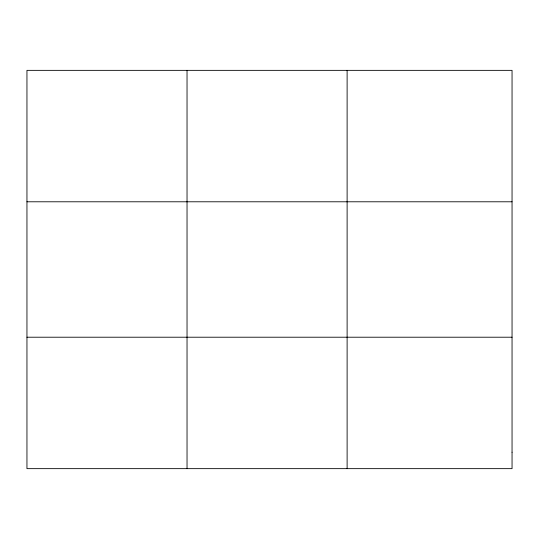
<?xml version="1.0" encoding="UTF-8"?>
<svg xmlns="http://www.w3.org/2000/svg" width="539" height="539" viewBox="0 0 539 539"><rect width="100%" height="100%" fill="white"/><g stroke="black" fill="none" stroke-linecap="round" stroke-linejoin="round"><path stroke-width="0.81" d="M187.033 70.353L187.033 468.647M347.116 70.353L347.116 468.647M26.95 201.788L512.05 201.788M26.95 337.212L512.05 337.212M512.05 452.214L512.05 468.647L26.95 468.647L26.95 70.353L512.05 70.353L512.05 452.214"/></g></svg>
